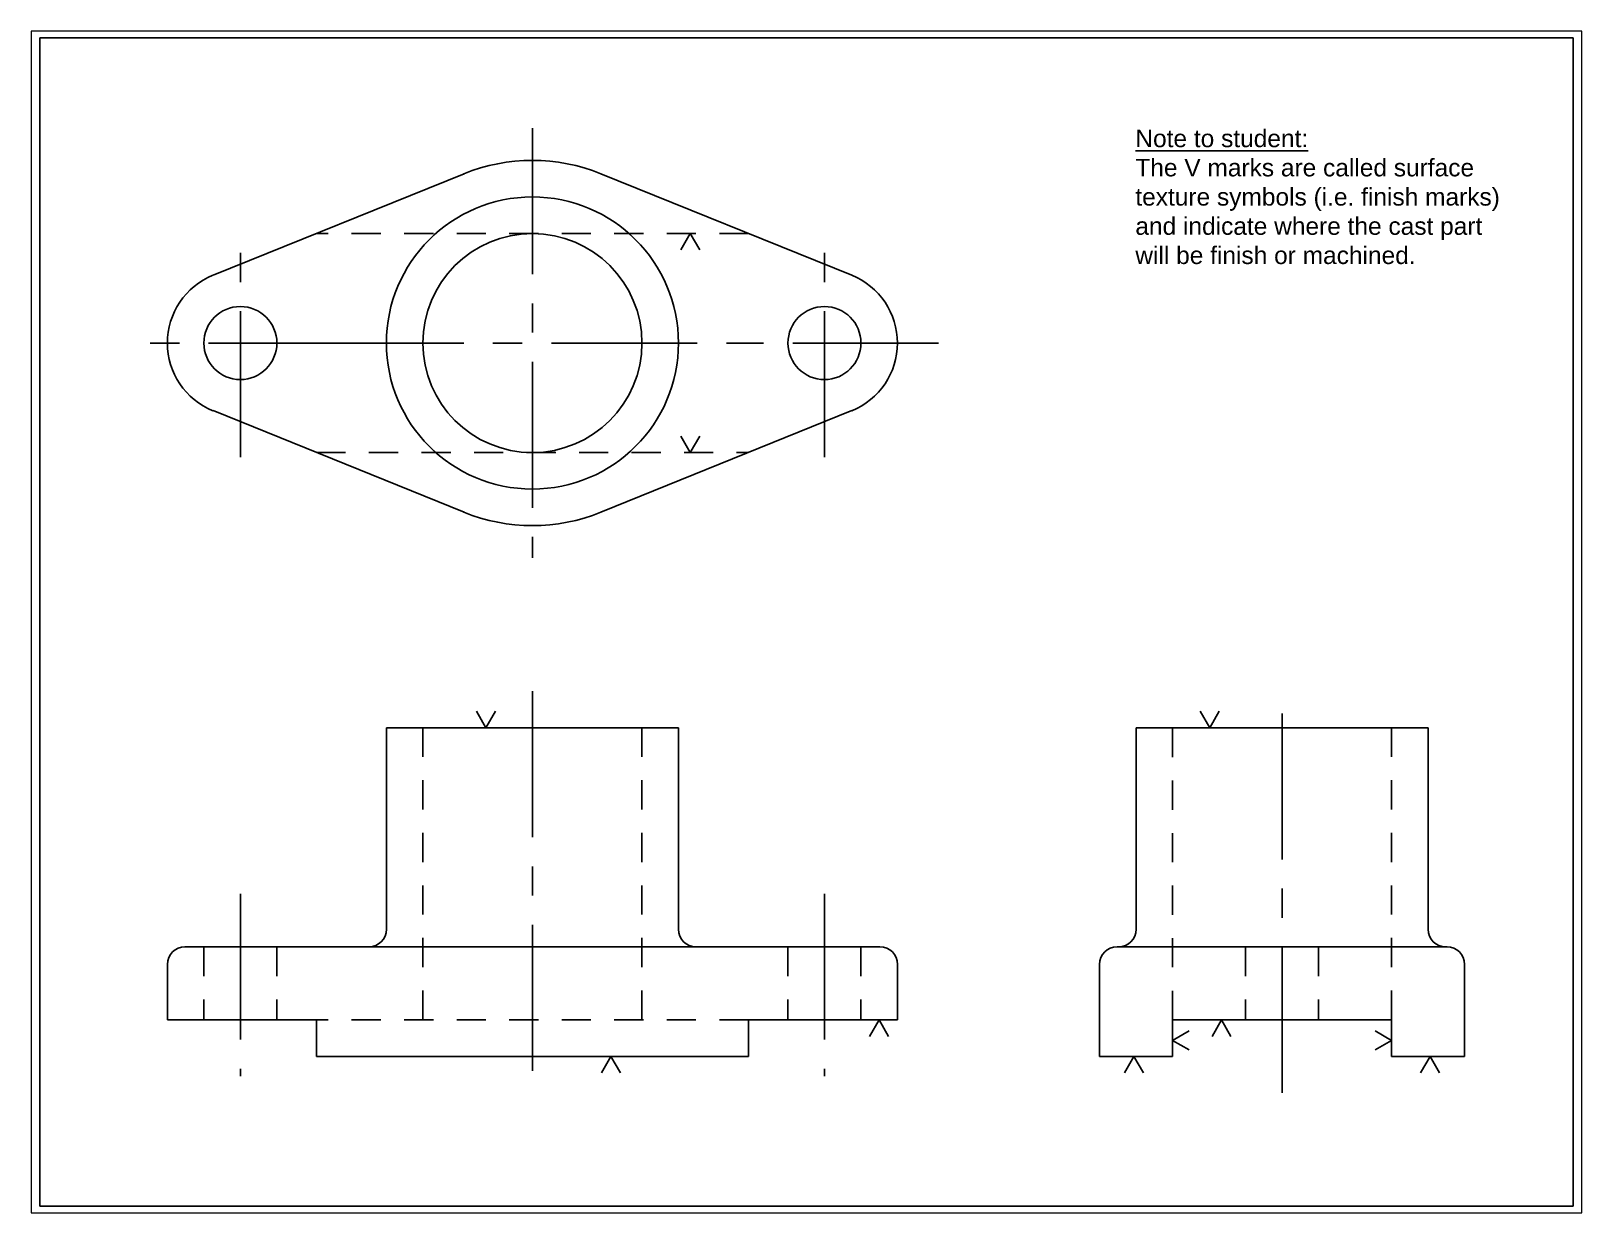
# Paper-space layout 'Layout1' of a CAD drawing. Extents: x 1.05 to 9.45, y 0.8 to 7.2.
# The model-space entities are those that its viewports show. They can reach past a viewport. Long polylines and large blocks are cut down to what shows.
import ezdxf

# ---------------------------------------------------------------- set-up
doc = ezdxf.new("R2010")
doc.units = 0
doc.header["$LTSCALE"] = 0.5
doc.header["$MEASUREMENT"] = 0
doc.linetypes.add('CENTER', pattern=[2, 1.25, -0.25, 0.25, -0.25])
doc.linetypes.add('HIDDEN', pattern=[0.375, 0.25, -0.125])
for name, color, linetype in [('Center', 7, 'CENTER'), ('Dimension', 7, 'CONTINUOUS'), ('Hidden', 5, 'HIDDEN'), ('Viewport', 7, 'CONTINUOUS'), ('Visible', 1, 'CONTINUOUS')]:
    doc.layers.add(name, color=color, linetype=linetype)
doc.styles.get("Standard").update_dxf_attribs({"font": 'arial.ttf', "height": 0.12})

# ---------------------------------------------------------------- blocks, each defined once
blk = doc.blocks.new('F')
at = {"layer": 'Dimension'}
for q in [(-0.065, 0.113), (0.065, 0.113)]:
    blk.add_line((0, 0), q, dxfattribs=at)

msp = doc.modelspace()

# ---------------------------------------------------------------- linework, layer by layer
at = {"layer": 'Center'}
for p, q in [((3.623, 7.63), (3.623, 4.69)), ((1.623, 5.378), (1.623, 6.942)), ((5.623, 5.378), (5.623, 6.942)), ((2.405, 6.16), (0.842, 6.16)), ((2.154, 6.16), (5.093, 6.16)), ((6.405, 6.16), (4.842, 6.16)), ((3.623, 3.776), (3.623, 1.026)), ((8.757, 1.026), (8.757, 3.776)), ((1.623, 2.39), (1.623, 1.14)), ((5.623, 2.39), (5.623, 1.14))]:
    msp.add_line(p, q, dxfattribs=at)
at = {"layer": 'Hidden'}
for p, q in [((5.103, 6.91), (2.144, 6.91)), ((2.144, 5.41), (5.103, 5.41)), ((2.873, 3.526), (2.873, 1.526)), ((4.373, 3.526), (4.373, 1.526)), ((8.007, 1.526), (8.007, 3.526)), ((9.507, 3.526), (9.507, 1.526)), ((1.373, 2.026), (1.373, 1.526)), ((1.873, 2.026), (1.873, 1.526)), ((5.373, 2.026), (5.373, 1.526)), ((5.873, 2.026), (5.873, 1.526)), ((8.507, 2.026), (8.507, 1.526)), ((9.007, 2.026), (9.007, 1.526)), ((5.103, 1.526), (2.144, 1.526))]:
    msp.add_line(p, q, dxfattribs=at)
at = {"layer": 'Viewport'}
for p, q in [((10.75, 8.25), (0.25, 8.25)), ((0.25, 8.25), (0.25, 0.25)), ((10.75, 0.25), (10.75, 8.25)), ((0.25, 0.25), (10.75, 0.25))]:
    msp.add_line(p, q, dxfattribs=at)
at = {"layer": 'Visible'}
for p, q in [((1.436, 6.624), (3.155, 7.319)), ((5.811, 6.624), (4.092, 7.319)), ((1.436, 5.697), (3.155, 5.001)), ((5.811, 5.697), (4.092, 5.001)), ((4.623, 3.526), (2.623, 3.526)), ((2.623, 3.526), (2.623, 2.146)), ((4.623, 2.146), (4.623, 3.526)), ((9.757, 3.526), (7.757, 3.526)), ((7.757, 3.526), (7.757, 2.146)), ((9.757, 2.146), (9.757, 3.526)), ((1.243, 2.026), (4.743, 2.026)), ((4.743, 2.026), (6.003, 2.026)), ((7.627, 2.026), (9.887, 2.026)), ((1.123, 1.526), (1.123, 1.906)), ((1.123, 1.776), (1.123, 1.906)), ((6.123, 1.906), (6.123, 1.526)), ((7.507, 1.276), (7.507, 1.906)), ((10.007, 1.906), (10.007, 1.276)), ((2.144, 1.526), (1.123, 1.526)), ((2.144, 1.526), (2.144, 1.276)), ((6.123, 1.526), (5.103, 1.526)), ((5.103, 1.526), (5.103, 1.276)), ((9.507, 1.526), (8.007, 1.526)), ((8.007, 1.526), (8.007, 1.276)), ((9.507, 1.526), (9.507, 1.276)), ((5.103, 1.276), (2.144, 1.276)), ((8.007, 1.276), (7.507, 1.276)), ((10.007, 1.276), (9.507, 1.276))]:
    msp.add_line(p, q, dxfattribs=at)
for centre, radius in [((3.623, 6.16), 1), ((3.623, 6.16), 0.75), ((1.623, 6.16), 0.25), ((5.623, 6.16), 0.25)]:
    msp.add_circle(centre, radius, dxfattribs=at)
for centre, radius, start, end in [((3.623, 6.16), 1.25, 67.9757, 112.0243), ((1.623, 6.16), 0.5, 112.0243, 247.9757), ((5.623, 6.16), 0.5, 292.0243, 67.9757), ((3.623, 6.16), 1.25, 247.9757, 292.0243), ((2.503, 2.146), 0.12, 270, 0), ((4.743, 2.146), 0.12, 180, 270), ((7.637, 2.146), 0.12, 270, 0), ((9.877, 2.146), 0.12, 180, 270), ((1.243, 1.906), 0.12, 90, 180), ((6.003, 1.906), 0.12, 0, 90), ((7.627, 1.906), 0.12, 90, 180), ((9.887, 1.906), 0.12, 0, 90)]:
    msp.add_arc(centre, radius, start, end, dxfattribs=at)

# ---------------------------------------------------------------- block references
at = {"layer": 'Dimension'}
for p, rotation in [((4.704, 6.91), 180), ((5.997, 1.526), 180), ((8.342, 1.526), 180), ((8.007, 1.385), 270), ((9.507, 1.385), 89.99999999999999), ((4.161, 1.276), 180), ((7.742, 1.276), 180), ((9.77, 1.276), 180)]:
    msp.add_blockref('F', p, dxfattribs=dict(at, rotation=rotation))
for p in [(4.704, 5.41), (3.305, 3.526), (8.261, 3.526)]:
    msp.add_blockref('F', p, dxfattribs=at)

# ---------------------------------------------------------------- texts
at = {"layer": 'Dimension', "insert": (7.752, 7.621), "char_height": 0.12, "attachment_point": 1}
msp.add_mtext_dynamic_manual_height_columns('{\\LNote to student:\\P}The V marks are called surface texture symbols (i.e. finish marks) and indicate where the cast part will be finish or machined.', width=2.54348, gutter_width=0.6, heights=[0], dxfattribs=at)

psp = doc.layouts.get("Layout1")

# ---------------------------------------------------------------- viewports
at = {"layer": 'Viewport'}
psp.add_viewport(center=(5.25, 4), size=(8.4, 6.4), view_center_point=(5.5, 4.25), view_height=8.09227, dxfattribs=at)

doc.saveas('drawing.dxf')
